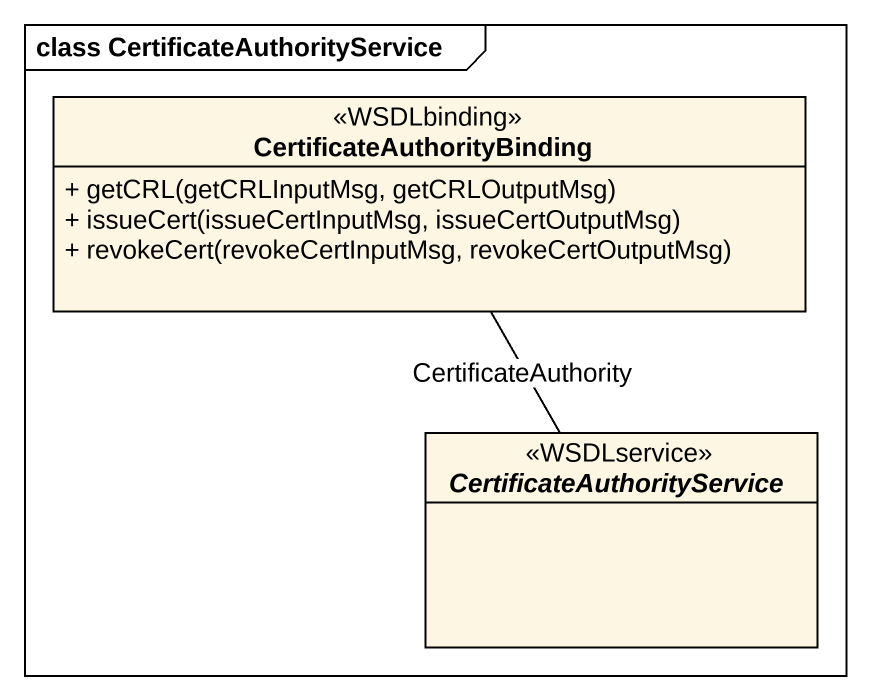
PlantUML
@startuml
mainframe class CertificateAuthorityService
hide circle
hide empty members
skinparam classAttributeIconSize 0
class CertificateAuthorityBinding <<WSDLbinding>> {
  + getCRL(getCRLInputMsg, getCRLOutputMsg)
  + issueCert(issueCertInputMsg, issueCertOutputMsg)
  + revokeCert(revokeCertInputMsg, revokeCertOutputMsg)
}
interface CertificateAuthorityService <<WSDLservice>>
CertificateAuthorityService -up- CertificateAuthorityBinding : CertificateAuthority
@enduml
